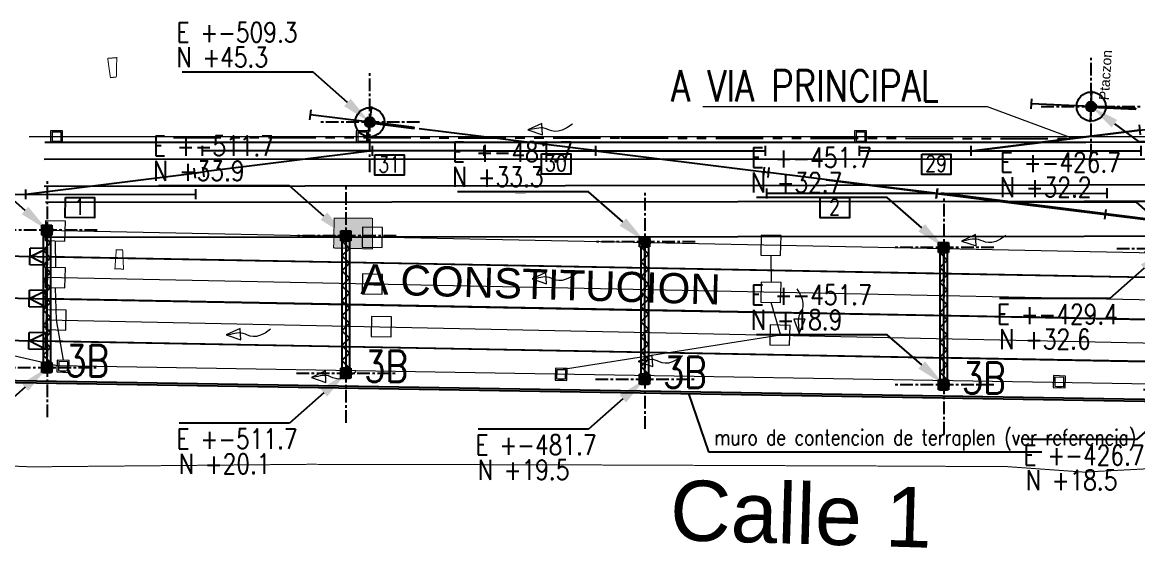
# Model space of a CAD drawing. Header units: millimetres. Extents: x -940 to 1351, y -586 to 711.
# Drawn here: x 55 to 167, y 286.5 to 339.2 of the extents above; entities that cross this region are included whole.
import ezdxf
from ezdxf import colors
from ezdxf.entities.mleader import LeaderData, LeaderLine
from ezdxf.enums import TextEntityAlignment as Align
from ezdxf.math import Vec2, Vec3

# ---------------------------------------------------------------- set-up
doc = ezdxf.new("R2010")
doc.units = ezdxf.units.MM
for name, pattern in [('CENTER', [50.8, 31.75, -6.35, 6.35, -6.35]), ('DASHED2', [0.375, 0.25, -0.125]), ('PHANTOM2', [31.75, 15.875, -3.175, 3.175, -3.175, 3.175, -3.175])]:
    doc.linetypes.add(name, pattern=pattern)
for name, color, linetype in [('_FO TESUR', 6, 'Continuous'), ('camaras', 142, 'Continuous'), ('Cambios 1.8', 4, 'Continuous'), ('Catenaria', 2, 'Continuous'), ('CI-Encofrado-g', 4, 'Continuous'), ('CI-Sanitarios', 1, 'Continuous'), ('EDIFICIOS_ANDENES', 42, 'Continuous'), ('ENad-camaras', 142, 'Continuous'), ('ENad-EDIFICIOS_ANDENES', 42, 'Continuous'), ('ENad-NORTE', 4, 'Continuous'), ('ENad-Vias principales', 2, 'Continuous'), ('GE-Cotas', 1, 'Continuous'), ('GE-Simbologia', 2, 'Continuous'), ('GE-Textos', 3, 'Continuous'), ('LIMITE PREDIO', 252, 'Continuous'), ('M-edif-proy', 1, 'Continuous'), ('ME-Vias con catenarias', 30, 'Continuous'), ('Scr Corazon', 12, 'Continuous'), ('tijera 1 - 8', 4, 'Continuous'), ('UNIFILAR RIEL EXISTENTE', 140, 'PHANTOM2'), ('unifilar VIAS Ppales', 5, 'DASHED2')]:
    doc.layers.add(name, color=color, linetype=linetype)
for name, color, linetype, lineweight in [('Catenaria textos', 253, 'Continuous', 15), ('CI-DRENAJES ZONA VIAS', 5, 'Continuous', 9), ('CI-PLUVIALES', 3, 'Continuous', 9)]:
    doc.layers.add(name, color=color, linetype=linetype, lineweight=lineweight)
doc.styles.add('Romans', font='romans.shx', dxfattribs={"width": 0.8})
doc.styles.add('Romans PF', font='romans.shx', dxfattribs={"width": 0.8})
doc.styles.get("Standard").update_dxf_attribs({"font": 'arial.ttf'})

# ---------------------------------------------------------------- blocks, each defined once
blk = doc.blocks.new('CB8der')
for p, q in [((0.5, 11.2), (-0.5, 11.2)), ((0, 11.2), (0, -17.05)), ((0, 0), (-2.11, -16.92)), ((0.5, 0), (-0.5, 0)), ((-2.61, -16.86), (-1.62, -16.98)), ((0.5, -17.05), (-0.5, -17.05))]:
    blk.add_line(p, q)
blk = doc.blocks.new('Paragolpe')
at = {"layer": 'M-edif-proy'}
for p, q in [((-0.84, 0), (0, 1.68)), ((-0.84, 1.68), (0.84, 1.68)), ((-0.84, 0), (-0.84, 1.68)), ((0, 1.68), (0.84, 0)), ((0.84, 0), (0.84, 1.68)), ((-0.84, 0), (0.84, 0))]:
    blk.add_line(p, q, dxfattribs=at)
blk = doc.blocks.new('CbInglesDer')
for p, q in [((-0.5, 17.05), (0.5, 17.05)), ((0, -11.2), (0, 17.05)), ((0, 0), (2.11, 16.92)), ((2.61, 16.86), (1.62, 16.98)), ((0, 11.2), (0, -17.05)), ((0, 0), (-2.11, -16.92)), ((0.5, 0), (-0.5, 0)), ((-0.5, 0), (0.5, 0)), ((-2.61, -16.86), (-1.62, -16.98)), ((0.5, -17.05), (-0.5, -17.05))]:
    blk.add_line(p, q)
blk = doc.blocks.new('CAMARA DRENAJE RANURADO')
at = {"layer": 'CI-DRENAJES ZONA VIAS', "ltscale": 2}
blk.add_lwpolyline([(0, -1), (2, -1), (2, 1), (0, 1)], close=True, dxfattribs=at)
blk = doc.blocks.new('CAMARA PL')
at = {"layer": 'CI-PLUVIALES', "ltscale": 2}
for points in [[(0, -0.6), (1.2, -0.6), (1.2, 0.6), (0, 0.6)], [(0.15, -0.45), (1.05, -0.45), (1.05, 0.45), (0.15, 0.45)]]:
    blk.add_lwpolyline(points, close=True, dxfattribs=at)
blk.add_lwpolyline([(0.35, 0.6), (0.85, 0.6)], dxfattribs=at)
blk = doc.blocks.new('CAMB')
at = {"layer": 'GE-Simbologia'}
blk.add_lwpolyline([(6413053.12, 6135476.25), (6413056.05, 6135476.25), (6413056.05, 6135474.22), (6413053.12, 6135474.22)], close=True, dxfattribs=at)
at = {"layer": 'GE-Textos', "style": 'Romans', "width": 0.8}
blk.add_attdef('10', text='', height=1.6, dxfattribs=at).set_placement((6413054.56, 6135474.5), align=Align.CENTER)
blk = doc.blocks.new('A$C6F447D39')
at = {"linetype": 'Continuous', "ltscale": 4}
blk.add_line((0.5, 13.76), (0.5, 1), dxfattribs=at)
at = {"layer": 'Catenaria', "linetype": 'Continuous', "ltscale": 4}
for p, q in [((0, 14.76), (1, 14.76)), ((0, 13.76), (0, 14.76)), ((0.12, 13.76), (1, 14.76)), ((1, 14.76), (1, 13.76)), ((1, 13.76), (0, 13.76)), ((0.12, 13.76), (0.88, 13.76)), ((0, 1), (1, 1)), ((0, 0), (0, 1)), ((0, 1), (1, 0)), ((0.12, 1), (0.12, 1.1)), ((0.88, 1), (0.12, 1)), ((1, 1), (1, 0)), ((1, 0), (0, 0)), ((0.12, 0), (0.88, 0))]:
    blk.add_line(p, q, dxfattribs=at)
at = {"layer": 'Catenaria'}
for p, q in [((0.12, 13.76), (0.12, 1.1)), ((0.88, 13.76), (0.88, 1))]:
    blk.add_line(p, q, dxfattribs=at)
blk.add_lwpolyline([(0.88, 1), (0.12, 1.75), (0.88, 2.5), (0.12, 3.25), (0.88, 4), (0.12, 4.75), (0.88, 5.5), (0.12, 6.25), (0.88, 7.01), (0.12, 7.76), (0.88, 8.51), (0.12, 9.26), (0.88, 10.01), (0.12, 10.76), (0.88, 11.51), (0.12, 12.26), (0.88, 13.01), (0.12, 13.76)], dxfattribs=at)
blk = doc.blocks.new('A$C78B27864')
at = {"color": 3, "linetype": 'Continuous', "ltscale": 4}
blk.add_line((4.98, 2.08), (4.98, -1.08), dxfattribs=at)
at = {"color": 1}
blk.add_line((0.49, 0.56), (0.49, 0.44), dxfattribs=at)
at = {"layer": 'Catenaria', "color": 3, "linetype": 'Continuous', "ltscale": 4}
for p, q in [((4.99, 0.56), (0.49, 0.56)), ((4.99, 0.44), (0.49, 0.44)), ((4.98, 0.5), (10.98, 0.5))]:
    blk.add_line(p, q, dxfattribs=at)
at = {"layer": 'Catenaria', "color": 4, "linetype": 'Continuous', "ltscale": 4}
blk.add_line((10.98, 1), (10.98, 0), dxfattribs=at)
at = {"layer": 'Catenaria', "color": 1, "linetype": 'Continuous', "ltscale": 4}
for radius in [1.46, 0.2]:
    blk.add_circle((4.98, 0.5), radius, dxfattribs=at)
blk = doc.blocks.new('COORDENADAS 4.4')
at = {"layer": 'GE-Cotas', "ltscale": 4}
h = blk.add_hatch(color=256, dxfattribs=at)
h.dxf.hatch_style = 1
h.paths.add_polyline_path([(0, 0.5, -0.414214), (0.5, 0), (0, 0)])
h.paths.add_polyline_path([(0, 0.5), (0, 0), (-0.5, 0, -0.414214)])
h.paths.add_polyline_path([(-0.5, 0), (0, 0), (0, -0.5, -0.414214)])
h.paths.add_polyline_path([(0, 0), (0.5, 0, -0.414214), (0, -0.5)])
at = {"layer": 'GE-Cotas', "linetype": 'CENTER', "ltscale": 0.04}
for p, q in [((0, -5), (0, 5)), ((5, 0), (-5, 0))]:
    blk.add_line(p, q, dxfattribs=at)
at = {"layer": 'GE-Cotas', "ltscale": 4}
blk.add_circle((0, 0), 0.5, dxfattribs=at)
at = {"layer": 'GE-Cotas', "color": 3, "ltscale": 4, "style": 'Romans', "width": 0.8}
for tag, p in [('COORDENADASX', (-19.4, 8.02)), ('COORDENADASY', (-19.4, 5.52))]:
    blk.add_attdef(tag, p, '', height=2, dxfattribs=at)
at = {"layer": 'GE-Cotas', "color": 2, "ltscale": 4}
ml = blk.add_multileader_mtext('Standard', dxfattribs=at)
ml.set_content('', color=2)
ml.set_leader_properties()
ml.build(insert=Vec2(0, 0))
ml.multileader.update_dxf_attribs({"text_right_attachment_type": 6, "dogleg_length": 0.36, "arrow_head_size": 3})
ctx = ml.context
ctx.base_point, ctx.arrow_head_size = Vec3(-20.83, 7.02), 3
ctx.right_attachment, ctx.text_align_type = 6, 2
notes = []
notes.append((ctx, [(0, (1, 1, 0), (-5.7, 5.02), (-1, 0), 11.13, [(0, [(0, 0)], 0, [])])]))
ctx.mtext.insert, ctx.mtext.alignment, ctx.mtext.flow_direction = Vec3(-18.83, 9.02), 3, 5
for ctx, leaders in notes:
    for number, flags, end, landing, length, lines in leaders:
        leader = LeaderData()
        leader.index, (leader.has_last_leader_line, leader.has_dogleg_vector, leader.attachment_direction) = number, flags
        leader.last_leader_point, leader.dogleg_vector, leader.dogleg_length = Vec3(end), Vec3(landing), length
        for number, points, colour, breaks in lines:
            line = LeaderLine()
            line.index, line.vertices, line.color, line.breaks = number, Vec3.list(points), colors.encode_raw_color(colour), breaks
            leader.lines.append(line)
        ctx.leaders.append(leader)
blk = doc.blocks.new('COORDENADAS 4.1')
at = {"layer": 'GE-Cotas', "ltscale": 4}
h = blk.add_hatch(color=256, dxfattribs=at)
h.dxf.hatch_style = 1
h.paths.add_polyline_path([(0, 0.5, 0.414214), (-0.5, 0), (0, 0)])
h.paths.add_polyline_path([(0, 0.5), (0, 0), (0.5, 0, 0.414214)])
h.paths.add_polyline_path([(0.5, 0), (0, 0), (0, -0.5, 0.414214)])
h.paths.add_polyline_path([(0, 0), (-0.5, 0, 0.414214), (0, -0.5)])
at = {"layer": 'GE-Cotas', "linetype": 'CENTER', "ltscale": 0.04}
for p, q in [((0, -5), (0, 5)), ((-5, 0), (5, 0))]:
    blk.add_line(p, q, dxfattribs=at)
at = {"layer": 'GE-Cotas', "ltscale": 4}
blk.add_circle((0, 0), 0.5, dxfattribs=at)
at = {"layer": 'GE-Cotas', "color": 3, "ltscale": 4, "style": 'Romans', "width": 0.8}
for tag, p in [('COORDENADASX', (-17.03, -7.6)), ('COORDENADASY', (-16.8, -10.1))]:
    blk.add_attdef(tag, p, '', height=2, dxfattribs=at)
at = {"layer": 'GE-Cotas', "color": 2, "ltscale": 4}
ml = blk.add_multileader_mtext('Standard', dxfattribs=at)
ml.set_content('', color=2)
ml.set_leader_properties()
ml.build(insert=Vec2(0, 0))
ml.multileader.update_dxf_attribs({"text_right_attachment_type": 6, "dogleg_length": 0.36, "arrow_head_size": 3})
ctx = ml.context
ctx.base_point, ctx.arrow_head_size = Vec3(-18.78, -3.02), 3
ctx.right_attachment, ctx.text_align_type = 6, 2
notes = []
notes.append((ctx, [(0, (1, 1, 0), (-5.7, -5.02), (-1, 0), 9.08, [(0, [(0, 0)], 0, [])])]))
ctx.mtext.insert, ctx.mtext.alignment, ctx.mtext.flow_direction = Vec3(-16.78, -1.02), 3, 5
for ctx, leaders in notes:
    for number, flags, end, landing, length, lines in leaders:
        leader = LeaderData()
        leader.index, (leader.has_last_leader_line, leader.has_dogleg_vector, leader.attachment_direction) = number, flags
        leader.last_leader_point, leader.dogleg_vector, leader.dogleg_length = Vec3(end), Vec3(landing), length
        for number, points, colour, breaks in lines:
            line = LeaderLine()
            line.index, line.vertices, line.color, line.breaks = number, Vec3.list(points), colors.encode_raw_color(colour), breaks
            leader.lines.append(line)
        ctx.leaders.append(leader)
blk = doc.blocks.new('COORDENADAS 4.6')
at = {"layer": 'GE-Cotas', "ltscale": 4}
h = blk.add_hatch(color=256, dxfattribs=at)
h.dxf.hatch_style = 1
h.paths.add_polyline_path([(0, 0.5, 0.414214), (-0.5, 0), (0, 0)])
h.paths.add_polyline_path([(0, 0.5), (0, 0), (0.5, 0, 0.414214)])
h.paths.add_polyline_path([(0.5, 0), (0, 0), (0, -0.5, 0.414214)])
h.paths.add_polyline_path([(0, 0), (-0.5, 0, 0.414214), (0, -0.5)])
at = {"layer": 'GE-Cotas', "linetype": 'CENTER', "ltscale": 0.04}
for p, q in [((0, -5), (0, 5)), ((-5, 0), (5, 0))]:
    blk.add_line(p, q, dxfattribs=at)
at = {"layer": 'GE-Cotas', "ltscale": 4}
blk.add_circle((0, 0), 0.5, dxfattribs=at)
at = {"layer": 'GE-Cotas', "color": 3, "ltscale": 4, "style": 'Romans', "width": 0.8}
for tag, p in [('COORDENADASX', (6.2, -0.48)), ('COORDENADASY', (6.2, -2.99))]:
    blk.add_attdef(tag, p, '', height=2, dxfattribs=at)
at = {"layer": 'GE-Cotas', "color": 2, "ltscale": 4}
ml = blk.add_multileader_mtext('Standard', dxfattribs=at)
ml.set_content('', color=2)
ml.set_leader_properties()
ml.build(insert=Vec2(0, 0))
ml.multileader.update_dxf_attribs({"text_right_attachment_type": 6, "dogleg_length": 0.36, "arrow_head_size": 2.9})
ctx = ml.context
ctx.base_point, ctx.arrow_head_size, ctx.plane_origin = Vec3(15.88, -3.5), 2.9, Vec3(-0.94, 4.06)
ctx.right_attachment = 6
notes = []
notes.append((ctx, [(0, (1, 1, 0), (4.76, -3.5), (1, 0), 11.13, [(0, [(0, 0)], 0, [])])]))
ctx.mtext.insert, ctx.mtext.flow_direction = Vec3(17.88, -1.5), 5
for ctx, leaders in notes:
    for number, flags, end, landing, length, lines in leaders:
        leader = LeaderData()
        leader.index, (leader.has_last_leader_line, leader.has_dogleg_vector, leader.attachment_direction) = number, flags
        leader.last_leader_point, leader.dogleg_vector, leader.dogleg_length = Vec3(end), Vec3(landing), length
        for number, points, colour, breaks in lines:
            line = LeaderLine()
            line.index, line.vertices, line.color, line.breaks = number, Vec3.list(points), colors.encode_raw_color(colour), breaks
            leader.lines.append(line)
        ctx.leaders.append(leader)
blk = doc.blocks.new('cat')
at = {"layer": 'Catenaria', "linetype": 'Continuous', "ltscale": 4}
for p, q in [((-448.75, 42.41), (-414.35, 46.64)), ((-428.83, 35.25), (-451.94, 38.14)), ((-546.34, 31.88), (-511.72, 31.23)), ((-511.72, 31.23), (-481.73, 30.66)), ((-481.73, 30.66), (-451.73, 30.1)), ((-451.73, 30.1), (-426.73, 29.63)), ((-546.34, 27.65), (-511.73, 27)), ((-511.73, 27), (-481.77, 26.43)), ((-481.77, 26.43), (-451.73, 25.87)), ((-451.73, 25.87), (-426.73, 25.4)), ((-546.34, 23.42), (-511.72, 22.77)), ((-511.72, 22.77), (-481.73, 22.2)), ((-481.73, 22.2), (-451.73, 21.64)), ((-426.73, 21.17), (-451.73, 21.64))]:
    blk.add_line(p, q, dxfattribs=at)
at = {"layer": 'Catenaria', "color": 3, "ltscale": 4}
blk.add_line((-504.34, 44.65), (-486.22, 42.4), dxfattribs=at)
at = {"layer": 'Catenaria textos', "color": 1}
blk.add_lwpolyline([(-438.77, 43.65), (-447.32, 46.81), (-475.89, 46.81)], dxfattribs=at)
at = {"layer": 'GE-Simbologia'}
for p, q in [((-526.89, 40.17), (-525.99, 40.28)), ((-452.39, 38.13), (-452.39, 38.13))]:
    blk.add_line(p, q, dxfattribs=at)
at = {"layer": 'ME-Vias con catenarias', "ltscale": 0.5}
for p, q in [((-486.79, 42.39), (-486.79, 42.39)), ((-486.67, 42.38), (-486.67, 42.38)), ((-525.99, 40.27), (-526.89, 40.16))]:
    blk.add_line(p, q, dxfattribs=at)
at = {"layer": 'unifilar VIAS Ppales', "const_width": 0.001}
blk.add_lwpolyline([(-509.07, 42.39), (-509.07, 42.39)], close=True, dxfattribs=at)
blk.add_lwpolyline([(-486.67, 42.39), (-486.67, 42.39)], dxfattribs=at)
at = {"layer": 'unifilar VIAS Ppales', "ltscale": 5, "const_width": 0.001}
blk.add_lwpolyline([(-448.95, 42.4), (-448.96, 42.4)], dxfattribs=at)
blk.add_lwpolyline([(-437.45, 42.4), (-437.45, 42.4)], close=True, dxfattribs=at)
at = {"layer": 'Catenaria', "linetype": 'Continuous', "ltscale": 4}
for p, rotation in [((-431.91, 47.11), 177.3677849256682), ((-504.3, 45.14), 172.799431032793)]:
    blk.add_blockref('A$C78B27864', p, dxfattribs=dict(at, rotation=rotation))
for p in [(-542.21, 20.17), (-512.22, 19.61), (-482.23, 19.01), (-452.23, 18.44)]:
    blk.add_blockref('A$C6F447D39', p, dxfattribs=at)
at = {"layer": 'GE-Cotas', "ltscale": 4}
for name, p, values in [('COORDENADAS 4.4', (-509.3, 45.27), {'COORDENADASX': 'E +-509.3', 'COORDENADASY': 'N +45.3'}), ('COORDENADAS 4.6', (-436.92, 46.84), {'COORDENADASY': 'N +46.8', 'COORDENADASX': 'E +-436.9'}), ('COORDENADAS 4.4', (-541.65, 34.44), {'COORDENADASX': 'E +-541.7', 'COORDENADASY': 'N +34.4'}), ('COORDENADAS 4.4', (-511.66, 33.87), {'COORDENADASX': 'E +-511.7', 'COORDENADASY': 'N +33.9'}), ('COORDENADAS 4.4', (-481.66, 33.28), {'COORDENADASX': 'E +-481.7', 'COORDENADASY': 'N +33.3'}), ('COORDENADAS 4.4', (-451.67, 32.7), {'COORDENADASX': 'E +-451.7', 'COORDENADASY': 'N +32.7'}), ('COORDENADAS 4.4', (-426.67, 32.23), {'COORDENADASX': 'E +-426.7', 'COORDENADASY': 'N +32.2'}), ('COORDENADAS 4.1', (-429.35, 32.61), {'COORDENADASY': 'N +32.6', 'COORDENADASX': 'E +-429.4'}), ('COORDENADAS 4.4', (-451.67, 18.94), {'COORDENADASX': 'E +-451.7', 'COORDENADASY': 'N +18.9'}), ('COORDENADAS 4.1', (-541.65, 20.67), {'COORDENADASY': 'N +20.7', 'COORDENADASX': 'E +-541.7'}), ('COORDENADAS 4.1', (-511.66, 20.11), {'COORDENADASY': 'N +20.1', 'COORDENADASX': 'E +-511.7'}), ('COORDENADAS 4.1', (-481.66, 19.51), {'COORDENADASY': 'N +19.5', 'COORDENADASX': 'E +-481.7'}), ('COORDENADAS 4.1', (-426.67, 18.47), {'COORDENADASY': 'N +18.5', 'COORDENADASX': 'E +-426.7'})]:
    blk.add_blockref(name, p, dxfattribs=at).add_auto_attribs(values)
at = {"layer": 'GE-Simbologia'}
ref = blk.add_blockref('CAMB', (-6413545.19, -6135434.15), dxfattribs=at)
ref.add_attrib('C10', '30', dxfattribs={"layer": 'GE-Textos', "height": 1.6, "style": 'Romans', "width": 0.8}).set_placement((-490.63, 40.35), align=Align.CENTER)
ref = blk.add_blockref('CAMB', (-6435874.03, -6112064.46), dxfattribs=dict(at, rotation=359.7915328183228))
ref.add_attrib('C10', '1', dxfattribs={"layer": 'GE-Textos', "height": 1.6, "style": 'Romans', "width": 0.8}).set_placement((-538.42, 35.98), align=Align.CENTER)
ref = blk.add_blockref('CAMB', (-6413517.22, -6135438.54), dxfattribs=at)
ref.add_attrib('C10', '2', dxfattribs={"layer": 'GE-Textos', "height": 1.6, "style": 'Romans', "width": 0.8}).set_placement((-462.66, 35.96), align=Align.CENTER)
at = {"layer": 'M-edif-proy', "rotation": 88.92215257626071}
for p in [(-541.71, 31.78), (-541.79, 27.55), (-541.81, 23.32)]:
    blk.add_blockref('Paragolpe', p, dxfattribs=at)
at = {"layer": 'Catenaria textos', "char_height": 5, "width": 356.7779, "attachment_point": 1, "line_spacing_factor": 1.200001, "style": 'Romans PF'}
for s, insert in [('{\\H0.625x;\\C3;A VIA PRINCIPAL}', (-479.08, 50.48)), ('{\\H0.625x;\\C3;3B}', (-539.86, 22.9)), ('{\\H0.625x;\\C3;3B}', (-509.87, 22.34)), ('{\\H0.625x;\\C3;3B}', (-479.88, 21.74)), ('{\\H0.625x;\\C3;3B}', (-449.88, 21.17))]:
    blk.add_mtext(s, dxfattribs=dict(at, insert=insert))

msp = doc.modelspace()

# ---------------------------------------------------------------- hatches: boundary and pattern name
at = {"layer": 'EDIFICIOS_ANDENES'}
h = msp.add_hatch(color=20, dxfattribs=at)
h.dxf.hatch_style = 1
h.set_gradient(color1=(255, 63, 0), color2=(255, 255, 0), tint=1)
h.paths.add_polyline_path([(86.346, 319.55), (90.199, 319.53), (90.205, 316.462), (86.286, 316.557)])
h = msp.add_hatch(color=20, dxfattribs=at)
h.dxf.hatch_style = 1
h.set_gradient(color1=(255, 63, 0), color2=(255, 255, 0), tint=1)
h.paths.add_polyline_path([(86.346, 319.55), (90.199, 319.53), (90.205, 316.462), (86.286, 316.557)])
at = {"layer": 'ENad-EDIFICIOS_ANDENES'}
h = msp.add_hatch(color=256, dxfattribs=at)
h.dxf.hatch_style = 1
h.set_gradient(color1=(255, 63, 0), color2=(255, 255, 0), tint=1)
h.paths.add_polyline_path([(86.346, 319.55), (90.199, 319.53), (90.205, 316.462), (86.286, 316.557)])

# ---------------------------------------------------------------- linework, layer by layer
at = {"layer": '_FO TESUR', "ltscale": 0.2}
msp.add_lwpolyline([(347.789, 317.682), (326.518, 317.667), (277.588, 317.691), (226.552, 317.728), (161.593, 317.705), (57.379, 317.619)], dxfattribs=at)
at = {"layer": 'camaras', "const_width": 0.1}
for points in [[(64.482, 333.711), (63.89, 333.64), (63.617, 335.576), (64.528, 335.649)], [(64.342, 314.465), (65.205, 314.441), (65.115, 316.367), (64.478, 316.377)]]:
    msp.add_lwpolyline(points, close=True, dxfattribs=at)
at = {"layer": 'CI-DRENAJES ZONA VIAS', "ltscale": 2}
for points in [[(450.562, 315.057), (244.17, 314.498), (57.35, 318.293)], [(58.329, 317.273), (58.37, 314.575)], [(153.758, 317.817), (153.204, 317.445), (152.733, 317.218), (152.334, 317.109), (151.995, 317.092), (151.706, 317.14), (151.453, 317.225), (151.225, 317.321), (151.011, 317.402), (150.801, 317.446), (150.591, 317.455), (150.381, 317.438), (150.17, 317.403), (149.957, 317.359), (149.741, 317.313), (149.52, 317.275), (149.295, 317.252)], [(130.146, 315.814), (130.187, 313.116)], [(771.129, 306.216), (454.194, 307.724), (244.17, 309.8), (57.35, 313.595)], [(110.661, 314.011), (110.106, 313.639), (109.635, 313.412), (109.236, 313.303), (108.898, 313.286), (108.608, 313.334), (108.355, 313.419), (108.128, 313.516), (107.914, 313.596), (107.703, 313.64), (107.493, 313.649), (107.284, 313.632), (107.073, 313.597), (106.86, 313.553), (106.643, 313.507), (106.423, 313.469), (106.198, 313.446)], [(58.329, 312.575), (58.457, 309.344), (59.157, 305.298)], [(132.772, 312.472), (133.102, 311.892), (133.294, 311.406), (133.374, 311), (133.366, 310.661), (133.297, 310.376), (133.194, 310.13), (133.081, 309.91), (132.985, 309.702), (132.926, 309.495), (132.902, 309.287), (132.903, 309.076), (132.923, 308.863), (132.951, 308.648), (132.981, 308.429), (133.003, 308.206), (133.01, 307.98)], [(130.146, 311.116), (131.134, 307.816), (109.134, 304.331)], [(57.435, 309.365), (288.708, 304.504), (372.136, 303.152), (422.959, 302.578), (530.009, 301.284)], [(79.965, 308.396), (79.41, 308.024), (78.939, 307.797), (78.54, 307.688), (78.202, 307.671), (77.912, 307.719), (77.659, 307.804), (77.432, 307.901), (77.217, 307.981), (77.007, 308.025), (76.797, 308.034), (76.587, 308.017), (76.376, 307.982), (76.163, 307.938), (75.947, 307.892), (75.727, 307.854), (75.502, 307.831)], [(121.305, 305.726), (120.75, 305.354), (120.279, 305.127), (119.88, 305.018), (119.542, 305.001), (119.252, 305.049), (118.999, 305.134), (118.771, 305.231), (118.557, 305.311), (118.347, 305.355), (118.137, 305.364), (117.927, 305.347), (117.716, 305.312), (117.503, 305.268), (117.287, 305.222), (117.067, 305.184), (116.841, 305.161)]]:
    msp.add_lwpolyline(points, dxfattribs=at)
for points in [[(149.295, 317.252), (150.757, 316.758), (150.694, 317.902)], [(106.198, 313.446), (107.66, 312.952), (107.597, 314.097)], [(133.01, 307.98), (133.609, 309.402), (132.463, 309.423)], [(75.502, 307.831), (76.963, 307.337), (76.901, 308.482)], [(116.841, 305.161), (118.303, 304.667), (118.24, 305.812)]]:
    msp.add_lwpolyline(points, close=True, dxfattribs=at)
at = {"layer": 'CI-Encofrado-g', "ltscale": 0.2}
for p, q in [((51.437, 303.118), (281.316, 299.307)), ((51.641, 303.315), (281.319, 299.507))]:
    msp.add_line(p, q, dxfattribs=at)
at = {"layer": 'CI-PLUVIALES', "ltscale": 2}
for points in [[(105.783, 328.405), (107.245, 327.911), (107.182, 329.056)], [(84.057, 303.566), (85.519, 303.073), (85.456, 304.217)]]:
    msp.add_lwpolyline(points, close=True, dxfattribs=at)
for points in [[(110.246, 328.97), (109.691, 328.598), (109.22, 328.371), (108.822, 328.262), (108.483, 328.245), (108.193, 328.293), (107.94, 328.378), (107.713, 328.475), (107.499, 328.555), (107.288, 328.599), (107.078, 328.608), (106.869, 328.591), (106.658, 328.556), (106.445, 328.512), (106.228, 328.466), (106.008, 328.428), (105.783, 328.405)], [(55.739, 327.729), (797.765, 327.729)], [(58.54, 304.724), (52.992, 306.004)], [(250.286, 301.532), (58.54, 304.724)], [(88.521, 304.131), (87.966, 303.759), (87.495, 303.532), (87.096, 303.424), (86.758, 303.407), (86.468, 303.454), (86.215, 303.54), (85.987, 303.636), (85.773, 303.717), (85.563, 303.76), (85.353, 303.769), (85.143, 303.752), (84.932, 303.718), (84.719, 303.673), (84.503, 303.628), (84.283, 303.589), (84.057, 303.566)]]:
    msp.add_lwpolyline(points, dxfattribs=at)
at = {"layer": 'CI-Sanitarios'}
msp.add_line((150.259, 326.301), (161.685, 327.729), dxfattribs=at)
at = {"layer": 'EDIFICIOS_ANDENES', "color": 1, "const_width": 0.1, "elevation": 9.92}
msp.add_lwpolyline([(86.346, 319.55), (90.199, 319.53), (90.205, 316.462), (86.286, 316.557)], close=True, dxfattribs=at)
msp.add_lwpolyline([(86.346, 319.55), (90.199, 319.53), (90.205, 316.462), (86.286, 316.557)], close=True, dxfattribs=at)
at = {"layer": 'ENad-camaras', "const_width": 0.1}
for points in [[(64.482, 333.711), (63.89, 333.64), (63.617, 335.576), (64.528, 335.649)], [(64.342, 314.465), (65.205, 314.441), (65.115, 316.367), (64.478, 316.377)]]:
    msp.add_lwpolyline(points, close=True, dxfattribs=at)
at = {"layer": 'ENad-EDIFICIOS_ANDENES', "color": 1, "const_width": 0.1}
msp.add_lwpolyline([(86.346, 319.55), (90.199, 319.53), (90.205, 316.462), (86.286, 316.557)], close=True, dxfattribs=at)
at = {"layer": 'ENad-Vias principales', "ltscale": 0.2}
for points in [[(550.723, 327.275), (520.72, 327.235), (450.224, 327.17), (326.589, 327.177), (277.64, 327.181), (226.712, 327.155), (161.766, 327.145), (57.306, 327.137)], [(550.723, 327.275), (520.72, 327.235), (450.224, 327.17), (326.589, 327.177), (277.64, 327.181), (226.712, 327.155), (161.766, 327.145), (57.306, 327.137)], [(550.567, 325.641), (520.532, 325.532), (450.13, 325.497), (326.558, 325.493), (277.545, 325.494), (226.62, 325.39), (161.749, 325.46), (57.253, 325.433)], [(550.567, 325.641), (520.532, 325.532), (450.13, 325.497), (326.558, 325.493), (277.545, 325.494), (226.62, 325.39), (161.749, 325.46), (57.253, 325.433)], [(57.241, 322.763), (161.856, 322.882), (226.74, 322.917)], [(57.241, 322.763), (161.856, 322.882), (226.74, 322.917)], [(561.933, 321.336), (520.158, 321.642), (450.094, 321.256), (326.517, 321.167), (277.59, 321.191), (226.553, 321.228), (161.592, 321.205), (57.376, 321.119)], [(561.933, 321.336), (520.158, 321.642), (450.094, 321.256), (326.517, 321.167), (277.59, 321.191), (226.553, 321.228), (161.592, 321.205), (57.376, 321.119)]]:
    msp.add_lwpolyline(points, dxfattribs=at)
at = {"layer": 'GE-Simbologia'}
for p, q in [((72.326, 324.071), (73.233, 324.185)), ((146.826, 322.03), (146.828, 322.03)), ((121.904, 301.95), (123.916, 296.093)), ((123.916, 296.093), (157.343, 296.093))]:
    msp.add_line(p, q, dxfattribs=at)
at = {"layer": 'LIMITE PREDIO', "const_width": 0.1}
for points in [[(55.925, 294.601), (48.296, 294.926), (45.72, 295.627), (40.792, 299.925)], [(55.922, 294.601), (83.757, 294.856), (107.58, 294.808), (142.442, 294.681), (153.915, 294.621), (161.548, 294.075), (169.588, 294.492), (187.015, 294.427), (227.092, 294.225)]]:
    msp.add_lwpolyline(points, dxfattribs=at)
at = {"layer": 'ME-Vias con catenarias', "ltscale": 0.5}
for p, q in [((112.435, 326.295), (112.433, 326.295)), ((112.553, 326.28), (112.549, 326.28)), ((73.235, 324.173), (72.328, 324.06)), ((129.471, 324.183), (129.905, 324.128)), ((129.905, 324.128), (129.471, 324.181)), ((163.746, 319.931), (168.335, 319.362)), ((196.696, 313.059), (57.508, 315.678)), ((230.168, 308.199), (57.428, 311.449)), ((230.089, 303.97), (57.349, 307.22))]:
    msp.add_line(p, q, dxfattribs=at)
at = {"layer": 'UNIFILAR RIEL EXISTENTE', "ltscale": 0.3}
for p, q in [((70.219, 327.652), (115.107, 327.595)), ((115.107, 327.595), (159.994, 327.539))]:
    msp.add_line(p, q, dxfattribs=at)
at = {"layer": 'unifilar VIAS Ppales', "ltscale": 5, "const_width": 0.001}
for points in [[(57.28, 326.285), (73.103, 326.288)], [(139.059, 326.299), (129.603, 326.297)], [(150.27, 326.301), (150.259, 326.301)], [(1334.446, 322.389), (1326.304, 322.304), (1315.049, 322.361), (1308.239, 322.402), (1252.764, 322.598), (1240.991, 322.44), (1235.141, 322.543), (1191.698, 322.553), (1154.455, 322.33), (1118.189, 322.577), (1060.372, 322.312), (986.729, 322.323), (774.346, 322.303), (761.771, 322.296), (561.116, 322.182), (520.369, 322.285), (450.119, 322.086), (390.444, 322.079), (326.579, 322.017), (277.635, 322.059), (226.646, 322.073), (194.185, 322.058), (163.876, 322.046)], [(129.776, 322.013), (109.516, 321.992), (72.46, 321.956)]]:
    msp.add_lwpolyline(points, dxfattribs=at)
at = {"layer": 'unifilar VIAS Ppales', "const_width": 0.001}
msp.add_lwpolyline([(90.153, 326.291), (90.153, 326.291)], close=True, dxfattribs=at)
msp.add_lwpolyline([(112.551, 326.295), (112.553, 326.295)], dxfattribs=at)
at = {"layer": 'unifilar VIAS Ppales', "ltscale": 5, "const_width": 0.001}
msp.add_lwpolyline([(161.766, 326.303), (161.766, 326.303)], close=True, dxfattribs=at)

# ---------------------------------------------------------------- block references
at = {"layer": 'Cambios 1.8', "xscale": -1, "rotation": 90.00281958018039}
msp.add_blockref('CB8der', (150.259, 326.3), dxfattribs=at)
at = {"layer": 'Cambios 1.8', "rotation": 90.00964527324115}
msp.add_blockref('CB8der', (112.553, 326.295), dxfattribs=at)
at = {"layer": 'Catenaria'}
msp.add_blockref('cat', (599.22, 283.9), dxfattribs=at)
at = {"layer": 'CI-DRENAJES ZONA VIAS'}
for name, p, rotation in [('CAMARA PL', (59.091, 327.721), 180.000000000506), ('CAMARA PL', (89.765, 327.721), 180.000000000506), ('CAMARA PL', (139.765, 327.721), 180.000000000506), ('CAMARA DRENAJE RANURADO', (59.349, 318.253), 178.8361286392557), ('CAMARA DRENAJE RANURADO', (91.174, 317.606), 178.8361286392557), ('CAMARA DRENAJE RANURADO', (131.166, 316.794), 178.8361286392557), ('CAMARA DRENAJE RANURADO', (59.349, 313.555), 178.8361286392557), ('CAMARA DRENAJE RANURADO', (91.174, 312.908), 178.8361286392557), ('CAMARA DRENAJE RANURADO', (131.166, 312.096), 178.8361286392557), ('CAMARA DRENAJE RANURADO', (57.435, 309.365), 358.7958145817162), ('CAMARA DRENAJE RANURADO', (90.074, 308.679), 358.7958145817162), ('CAMARA DRENAJE RANURADO', (130.066, 307.839), 358.7958145817162), ('CAMARA PL', (59.739, 304.681), 178.3296557751768), ('CAMARA PL', (109.72, 303.864), 178.3296557751768), ('CAMARA PL', (159.711, 303.115), 178.3296557751768)]:
    msp.add_blockref(name, p, dxfattribs=dict(at, rotation=rotation))
at = {"layer": 'GE-Simbologia'}
ref = msp.add_blockref('CAMB', (-6435243.744, -6111776.293), dxfattribs=dict(at, rotation=359.7915328183228))
ref.add_attrib('C10', '31', dxfattribs={"layer": 'GE-Textos', "height": 1.6, "style": 'Romans', "width": 0.8}).set_placement((91.866, 324.142), align=Align.CENTER)
ref = msp.add_blockref('CAMB', (-6412945.974, -6135150.25), dxfattribs=at)
ref.add_attrib('C10', '30', dxfattribs={"layer": 'GE-Textos', "height": 1.6, "style": 'Romans', "width": 0.8}).set_placement((108.587, 324.25), align=Align.CENTER)
ref = msp.add_blockref('CAMB', (-6412907.818, -6135150.291), dxfattribs=at)
ref.add_attrib('C10', '29', dxfattribs={"layer": 'GE-Textos', "height": 1.6, "style": 'Romans', "width": 0.8}).set_placement((146.743, 324.209), align=Align.CENTER)
ref = msp.add_blockref('CAMB', (-6435274.81, -6111780.556), dxfattribs=dict(at, rotation=359.7915328183228))
ref.add_attrib('C10', '1', dxfattribs={"layer": 'GE-Textos', "height": 1.6, "style": 'Romans', "width": 0.8}).set_placement((60.8, 319.878), align=Align.CENTER)
ref = msp.add_blockref('CAMB', (-6412917.996, -6135154.643), dxfattribs=at)
ref.add_attrib('C10', '2', dxfattribs={"layer": 'GE-Textos', "height": 1.6, "style": 'Romans', "width": 0.8}).set_placement((136.565, 319.856), align=Align.CENTER)
at = {"layer": 'M-edif-proy', "rotation": 88.92215257626071}
for p in [(57.508, 315.678), (57.428, 311.449), (57.413, 307.218)]:
    msp.add_blockref('Paragolpe', p, dxfattribs=at)
at = {"layer": 'tijera 1 - 8', "xscale": -1}
for name, p, rotation in [('CB8der', (90.153, 326.291), 270.0096480780746), ('CbInglesDer', (146.826, 322.029), 82.93020038071782), ('CB8der', (55.41, 321.939), 90.05640753556152)]:
    msp.add_blockref(name, p, dxfattribs=dict(at, rotation=rotation))

# ---------------------------------------------------------------- texts
at = {"layer": 'ENad-NORTE'}
for s, height, p in [('A CONSTITUCION', 3.02332, (88.967, 311.948)), ('Calle 1', 6.0466, (119.974, 287.264))]:
    msp.add_text(s, height=height, rotation=358.29314, dxfattribs=at).set_placement(p)
at = {"layer": 'GE-Textos', "insert": (124.503, 297.291), "char_height": 2.5, "width": 51.48805, "attachment_point": 4, "line_spacing_factor": 1.200001, "style": 'Romans PF'}
msp.add_mtext('{\\H0.625x;\\C3;muro de contencion de terraplen (ver referencia)}', dxfattribs=at)
at = {"layer": 'Scr Corazon'}
msp.add_text('Ptaczon', height=1, rotation=86.55051, dxfattribs=at).set_placement((164.088, 331.355))

doc.saveas('drawing.dxf')
